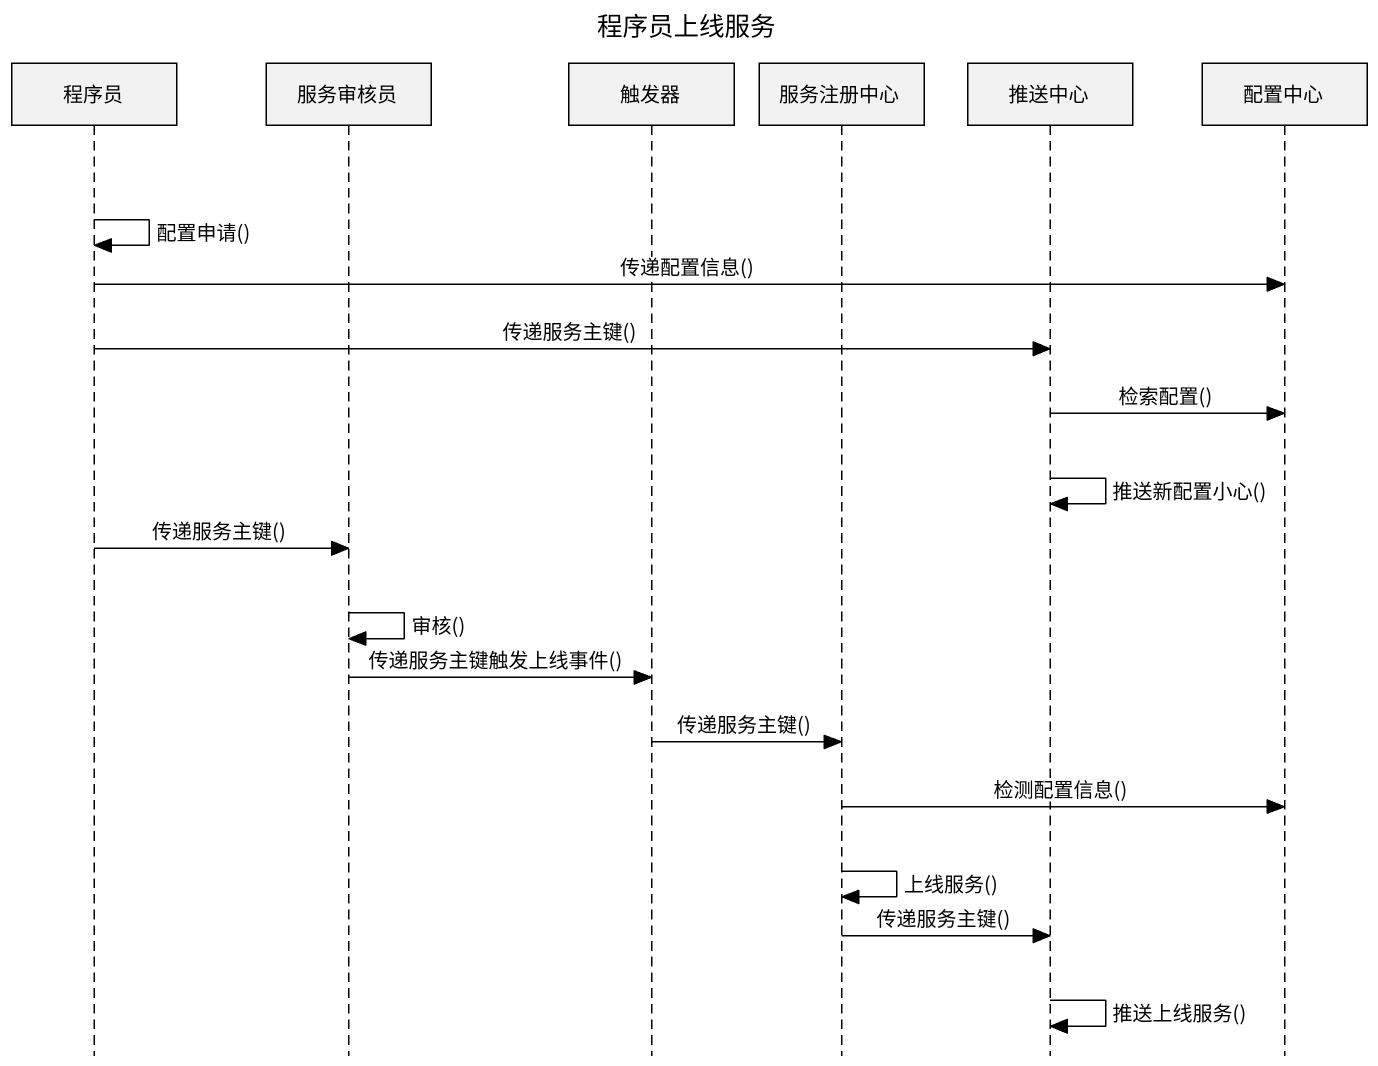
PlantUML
@startuml
title 程序员上线服务
hide footbox
participant 程序员
participant 服务审核员
participant 触发器
participant 服务注册中心
participant 推送中心
participant 配置中心

程序员 -> 程序员 : 配置申请()
程序员 -> 配置中心 : 传递配置信息()
程序员 -> 推送中心 : 传递服务主键()
推送中心 -> 配置中心 : 检索配置()
推送中心 -> 推送中心 : 推送新配置小心()
程序员 -> 服务审核员 : 传递服务主键()
服务审核员 -> 服务审核员 : 审核()
服务审核员 -> 触发器 : 传递服务主键触发上线事件()
触发器 -> 服务注册中心 : 传递服务主键()
服务注册中心 -> 配置中心 : 检测配置信息()
服务注册中心 -> 服务注册中心 : 上线服务()
服务注册中心 -> 推送中心 : 传递服务主键()
推送中心 -> 推送中心 : 推送上线服务()
@enduml
